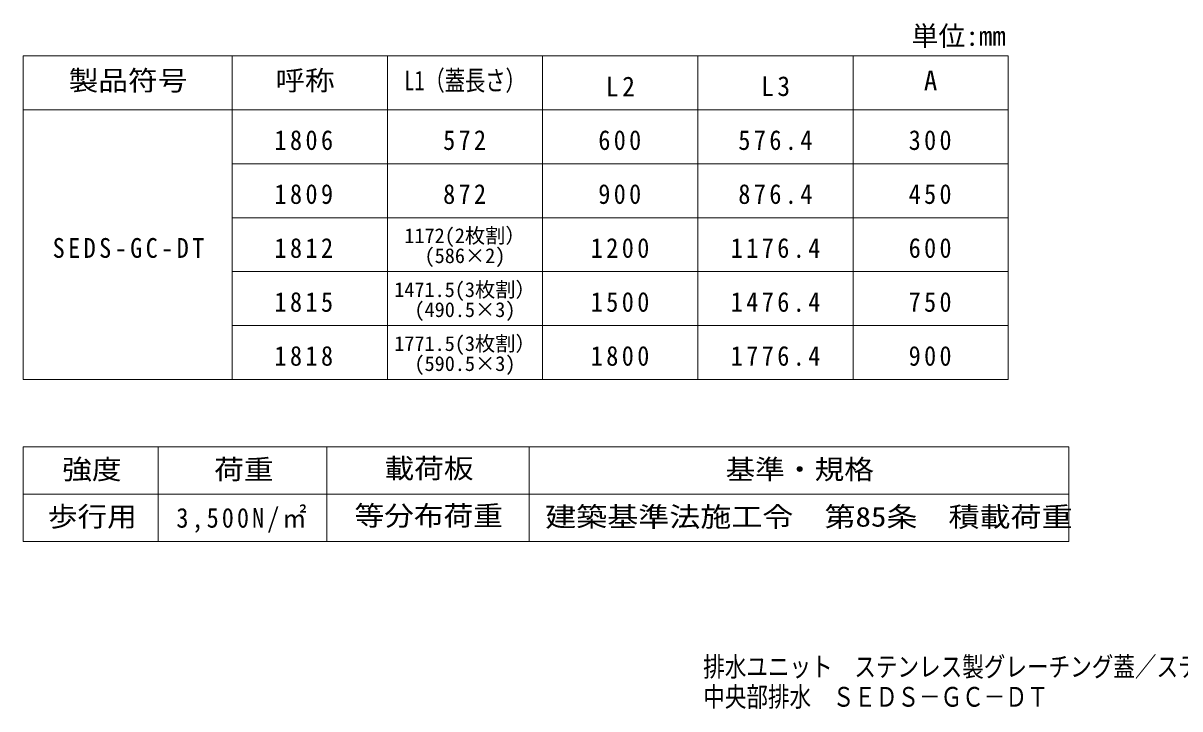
# Model space of a CAD drawing. Units: millimetres on the paper, enlarged 5 times. Extents: x -907 to 965, y -699 to 647.
# Drawn here: x -907 to -50, y -699 to -190 of the extents above; entities that cross this region are included whole.
import ezdxf
from ezdxf.enums import TextEntityAlignment as Align

# ---------------------------------------------------------------- set-up
doc = ezdxf.new("R2010")
doc.units = ezdxf.units.MM
doc.header["$LTSCALE"] = 5
doc.layers.add('F-5_F-5ﾚｲﾔ', color=2, linetype='Continuous')
doc.layers.add('F-9_F-9ﾚｲﾔ', color=2, linetype='Continuous')
doc.layers.add('F-8_F-8ﾚｲﾔ', color=7, linetype='Continuous', lineweight=9)
doc.layers.add('F-F_F-Fﾚｲﾔ', color=2, linetype='Continuous', lineweight=9)
doc.styles.add('ＭＳ ゴシック', font='')
doc.styles.get('ＭＳ ゴシック').set_extended_font_data('MS Gothic')

msp = doc.modelspace()

# ---------------------------------------------------------------- linework, layer by layer
at = {"layer": 'F-8_F-8ﾚｲﾔ'}
for p, q in [((-907.05, -504.636), (-907.05, -574.636)), ((-807.05, -504.636), (-807.05, -574.636)), ((-682.05, -504.636), (-682.05, -574.636)), ((-532.05, -504.636), (-532.05, -574.636)), ((-907.05, -539.636), (-132.05, -539.636)), ((-907.05, -574.636), (-132.05, -574.636))]:
    msp.add_line(p, q, dxfattribs=at)
msp.add_lwpolyline([(-907.05, -504.636), (-132.05, -504.636), (-132.05, -574.636)], dxfattribs=at)
at = {"layer": 'F-F_F-Fﾚｲﾔ', "color": 7}
for p, q in [((-907.05, -454.636), (-907.05, -214.636)), ((-907.05, -214.636), (-177.05, -214.636)), ((-752.06, -454.636), (-752.06, -214.636)), ((-637.049, -454.636), (-637.049, -214.636)), ((-522.049, -454.636), (-522.049, -214.636)), ((-407.049, -454.636), (-407.049, -214.636)), ((-292.05, -454.636), (-292.05, -214.636)), ((-177.05, -454.636), (-177.05, -214.636)), ((-907.05, -254.636), (-177.05, -254.636)), ((-177.05, -294.636), (-752.06, -294.636)), ((-177.05, -334.636), (-752.06, -334.636)), ((-177.05, -374.636), (-752.06, -374.636)), ((-177.05, -414.636), (-752.06, -414.636)), ((-177.05, -454.636), (-907.05, -454.636))]:
    msp.add_line(p, q, dxfattribs=at)

# ---------------------------------------------------------------- texts
at = {"layer": 'F-5_F-5ﾚｲﾔ', "color": 7, "style": 'ＭＳ ゴシック'}
msp.add_text('単位:mm', height=14.66, dxfattribs=at).set_placement((-248.74, -211.583), align=Align.BOTTOM_LEFT)
at = {"layer": 'F-5_F-5ﾚｲﾔ', "style": 'ＭＳ ゴシック'}
msp.add_text('A', height=14.66, dxfattribs=at).set_placement((-239.55, -244.636), align=Align.BOTTOM_LEFT)
at = {"layer": 'F-5_F-5ﾚｲﾔ', "style": 'ＭＳ ゴシック', "width": 0.8}
for s, p in [('排水ユニット\u3000ステンレス製グレーチング蓋／ステンレス製深型（６０ｍｍ）トラフ', (-403.085, -679.297)), ('中央部排水\u3000ＳＥＤＳ－ＧＣ－ＤＴ', (-403.085, -701.604))]:
    msp.add_text(s, height=14.66, dxfattribs=at).set_placement(p, align=Align.BOTTOM_LEFT)
at = {"layer": 'F-9_F-9ﾚｲﾔ', "style": 'ＭＳ ゴシック'}
for s, width, p in [('強度', 1.1, (-878.055, -532.937)), ('荷重', 1.1, (-765.442, -532.974)), ('載荷板', 1.1, (-639.242, -532.233)), ('基準・規格', 1.1, (-386.542, -532.974)), ('歩行用', 1.1, (-888.785, -567.974)), ('等分布荷重', 1.1, (-661.467, -567.316)), ('建築基準法施工令\u3000第85条\u3000積載荷重', 1.15, (-520.192, -568.132))]:
    msp.add_text(s, height=14.66, dxfattribs=dict(at, width=width)).set_placement(p, align=Align.BOTTOM_LEFT)
at = {"layer": 'F-9_F-9ﾚｲﾔ', "insert": (-793.505, -568.282), "char_height": 14.66, "attachment_point": 7, "style": 'ＭＳ ゴシック'}
msp.add_mtext('\\T1.25;\\W0.9;3,500N/㎡', dxfattribs=at)
at = {"layer": 'F-F_F-Fﾚｲﾔ', "style": 'ＭＳ ゴシック'}
for s, width, p in [('製品符号', 1.1, (-873.305, -244.636)), ('呼称', 1.1, (-720.179, -244.636)), ('L1（蓋長さ）', 0.75, (-624.549, -244.636))]:
    msp.add_text(s, height=14.66, dxfattribs=dict(at, width=width)).set_placement(p, align=Align.BOTTOM_LEFT)
at = {"layer": 'F-F_F-Fﾚｲﾔ', "color": 3, "style": 'ＭＳ ゴシック'}
for s, p in [('1172(2枚割）', (-624.549, -356.76)), ('(586×2)', (-609.549, -371.596)), ('1471.5(3枚割）', (-632.049, -396.76)), ('(490.5×3)', (-617.049, -411.596)), ('1771.5(3枚割）', (-632.049, -436.76)), ('(590.5×3)', (-617.049, -451.596))]:
    msp.add_text(s, height=11, dxfattribs=at).set_placement(p, align=Align.BOTTOM_LEFT)
at = {"layer": 'F-F_F-Fﾚｲﾔ', "char_height": 14.66, "attachment_point": 7, "style": 'ＭＳ ゴシック'}
for s, insert in [('\\T1.27;\\W0.95;L2', (-475.174, -244.636)), ('\\T1.27;\\W0.95;L3', (-360.175, -244.636)), ('\\T1.28;\\W0.9;1806', (-720.804, -284.636)), ('\\T1.27;\\W0.9;572', (-595.799, -284.636)), ('\\T1.27;\\W0.9;600', (-480.799, -284.636)), ('\\T1.28;\\W0.9;576.4', (-377.05, -284.636)), ('\\T1.27;\\W0.9;300', (-250.8, -284.636)), ('\\T1.28;\\W0.9;1809', (-720.804, -324.636)), ('\\T1.27;\\W0.9;872', (-595.799, -324.636)), ('\\T1.27;\\W0.9;900', (-480.799, -324.636)), ('\\T1.28;\\W0.9;876.4', (-377.05, -324.636)), ('\\T1.27;\\W0.9;450', (-250.8, -324.636)), ('\\T1.28;\\W0.9;SEDS-GC-DT', (-885.18, -364.636)), ('\\T1.28;\\W0.9;1812', (-720.804, -364.636)), ('\\T1.28;\\W0.9;1200', (-486.424, -364.636)), ('\\T1.28;\\W0.9;1176.4', (-382.675, -364.636)), ('\\T1.27;\\W0.9;600', (-250.8, -364.636)), ('\\T1.28;\\W0.9;1815', (-720.804, -404.636)), ('\\T1.28;\\W0.9;1500', (-486.424, -404.636)), ('\\T1.28;\\W0.9;1476.4', (-382.675, -404.636)), ('\\T1.27;\\W0.9;750', (-250.8, -404.636)), ('\\T1.28;\\W0.9;1818', (-720.804, -444.636)), ('\\T1.28;\\W0.9;1800', (-486.424, -444.636)), ('\\T1.28;\\W0.9;1776.4', (-382.675, -444.636)), ('\\T1.27;\\W0.9;900', (-250.8, -444.636))]:
    msp.add_mtext(s, dxfattribs=dict(at, insert=insert))

doc.saveas('drawing.dxf')
